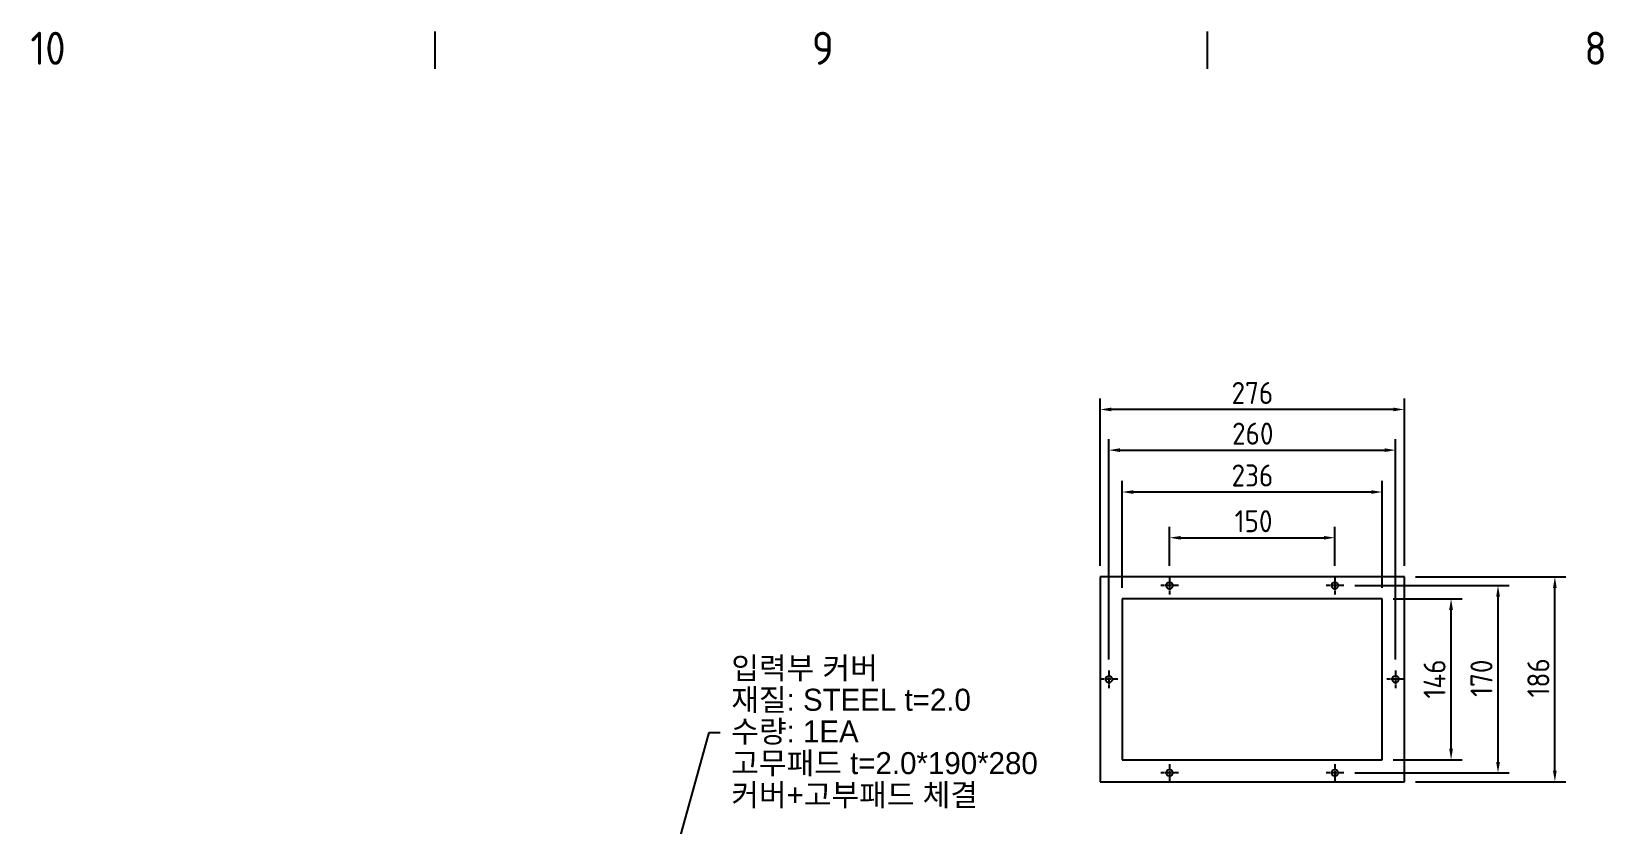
# Model space of a CAD drawing. Header units: millimetres. Extents: x 0 to 8410, y 0 to 5940.
# Drawn here: x 1736 to 3163, y 5054 to 5774 of the extents above; entities that cross this region are included whole.
import ezdxf

# ---------------------------------------------------------------- set-up
doc = ezdxf.new("R2010")
doc.units = ezdxf.units.MM
doc.header["$LTSCALE"] = 10
doc.linetypes.add('CHAIN', pattern=[0.3543, 0.2362, -0.0295, 0.0591, -0.0295])
doc.layers.get('0').update_dxf_attribs({"color": 3, "lineweight": 25})
for name, color, linetype, lineweight in [('경계(ISO)', 7, 'Continuous', 25), ('기호(ISO)', 5, 'Continuous', 25), ('스케치 형상(ISO)', 3, 'Continuous', 25), ('중심 표식(ISO)', 1, 'Continuous', 25), ('치수(ISO)', 2, 'Continuous', 25)]:
    doc.layers.add(name, color=color, linetype=linetype, lineweight=lineweight)
doc.styles.add('대상치수 텍스트_PSTEK_POSCO_01', font='isocp.shx')
doc.styles.add('문자 텍스트_PSTEK_POSCO', font='isocp.shx')
doc.styles.add('치수 텍스트_PSTEK_POSCO', font='isocp.shx')
doc.dimstyles.new('치수_PSTEK_POSCO$7', dxfattribs={"dimscale": 10, "dimtxt": 2, "dimasz": 1, "dimexe": 1, "dimexo": 1, "dimgap": 1, "dimtad": 1, "dimrnd": 1e-08, "dimdsep": 46, "dimtxsty": '치수 텍스트_PSTEK_POSCO', "dimblk": 'Filled-2', "dimcen": 0.09, "dimdle": 10, "dimclrd": 7, "dimclre": 7, "dimclrt": 2, "dimadec": 1, "dimazin": 2, "dimtfac": 1, "dimtmove": 0, "dimatfit": 3, "dimfxl": 0, "dimtolj": 1, "dimlwd": -1, "dimlwe": -1, "dimarcsym": 0})
doc.dimstyles.new('치수_PSTEK_POSCO-01', dxfattribs={"dimscale": 10, "dimtxt": 2, "dimasz": 1, "dimexe": 1, "dimexo": 1, "dimgap": 0.5, "dimtad": 1, "dimrnd": 1e-08, "dimdsep": 46, "dimtxsty": '대상치수 텍스트_PSTEK_POSCO_01', "dimcen": 0.09, "dimdle": 10, "dimclrd": 7, "dimclre": 7, "dimclrt": 2, "dimadec": 1, "dimazin": 2, "dimtfac": 1, "dimtmove": 0, "dimatfit": 3, "dimfxl": 0, "dimtolj": 1, "dimlwd": -1, "dimlwe": -1, "dimarcsym": 0})

# ---------------------------------------------------------------- blocks, each defined once
blk = doc.blocks.new('경계 Default Border')
at = {"layer": '경계(ISO)'}
for p, q in [((210.25, 574), (210.25, 577.4)), ((280.33, 574), (280.33, 577.4))]:
    blk.add_line(p, q, dxfattribs=at)
at = {"layer": '경계(ISO)', "color": 2, "char_height": 3, "attachment_point": 7, "style": '문자 텍스트_PSTEK_POSCO'}
for s, insert in [('10', (173.53, 574.37)), ('9', (244.44, 574.37)), ('8', (314.52, 574.37))]:
    blk.add_mtext(s, dxfattribs=dict(at, insert=insert))
blk = doc.blocks.new('Filled-2')
at = {"color": 0}
for p, q in [((0, 0), (-1, 0.25)), ((-1, 0.25), (-1, -0.25)), ((-1, 0), (0, 0)), ((-1, -0.25), (0, 0))]:
    blk.add_line(p, q, dxfattribs=at)
at = {"color": 0, "flags": 128}
blk.add_lwpolyline([(-1, -0.25), (0, 0)], dxfattribs=at)
at = {"color": 0}
blk.add_solid([(-1, -0.25), (0, 0), (-1, 0.25), (-1, -0.25)], dxfattribs=at)
blk = doc.blocks.new('*D104')
at = {"layer": 'Defpoints', "color": 0}
for p in [(2918.9, 5314.4), (2768.9, 5278.9), (2918.9, 5278.9)]:
    blk.add_point(p, dxfattribs=at)
at = {"layer": '치수(ISO)', "color": 7}
for p, q in [((2768.9, 5288.9), (2768.9, 5324.4)), ((2918.9, 5288.9), (2918.9, 5324.4)), ((2778.9, 5314.4), (2908.9, 5314.4))]:
    blk.add_line(p, q, dxfattribs=at)
for points in [[(2778.9, 5316), (2778.9, 5312.7), (2768.9, 5314.4)], [(2908.9, 5316), (2908.9, 5312.7), (2918.9, 5314.4)]]:
    blk.add_solid(points, dxfattribs=at)
at = {"layer": '치수(ISO)', "color": 2, "insert": (2827.9, 5329.4), "char_height": 20, "attachment_point": 4, "style": '대상치수 텍스트_PSTEK_POSCO_01'}
blk.add_mtext('\\A1;150', dxfattribs=at)
blk = doc.blocks.new('*D105')
at = {"layer": 'Defpoints', "color": 0}
for p in [(2725.9, 5355.9), (2725.9, 5258.9), (2961.9, 5258.9)]:
    blk.add_point(p, dxfattribs=at)
at = {"layer": '치수(ISO)', "color": 7}
for p, q in [((2725.9, 5268.9), (2725.9, 5365.9)), ((2961.9, 5268.9), (2961.9, 5365.9)), ((2951.9, 5355.9), (2735.9, 5355.9))]:
    blk.add_line(p, q, dxfattribs=at)
for points in [[(2735.9, 5357.5), (2735.9, 5354.2), (2725.9, 5355.9)], [(2951.9, 5357.5), (2951.9, 5354.2), (2961.9, 5355.9)]]:
    blk.add_solid(points, dxfattribs=at)
at = {"layer": '치수(ISO)', "color": 2, "insert": (2825.1, 5370.9), "char_height": 20, "attachment_point": 4, "style": '대상치수 텍스트_PSTEK_POSCO_01'}
blk.add_mtext('\\A1;236', dxfattribs=at)
blk = doc.blocks.new('*D106')
at = {"layer": 'Defpoints', "color": 0}
for p in [(2973.9, 5393.9), (2713.9, 5193.9), (2973.9, 5193.9)]:
    blk.add_point(p, dxfattribs=at)
at = {"layer": '치수(ISO)', "color": 7}
for p, q in [((2713.9, 5203.9), (2713.9, 5403.9)), ((2723.9, 5393.9), (2963.9, 5393.9)), ((2973.9, 5203.9), (2973.9, 5403.9))]:
    blk.add_line(p, q, dxfattribs=at)
for points in [[(2723.9, 5395.6), (2723.9, 5392.2), (2713.9, 5393.9)], [(2963.9, 5395.6), (2963.9, 5392.2), (2973.9, 5393.9)]]:
    blk.add_solid(points, dxfattribs=at)
at = {"layer": '치수(ISO)', "color": 2, "insert": (2825.6, 5408.9), "char_height": 20, "attachment_point": 4, "style": '대상치수 텍스트_PSTEK_POSCO_01'}
blk.add_mtext('\\A1;260', dxfattribs=at)
blk = doc.blocks.new('*D107')
at = {"layer": 'Defpoints', "color": 0}
for p in [(2705.9, 5430.8), (2705.9, 5278.9), (2981.9, 5278.9)]:
    blk.add_point(p, dxfattribs=at)
at = {"layer": '치수(ISO)', "color": 7}
for p, q in [((2705.9, 5288.9), (2705.9, 5440.8)), ((2981.9, 5288.9), (2981.9, 5440.8)), ((2971.9, 5430.8), (2715.9, 5430.8))]:
    blk.add_line(p, q, dxfattribs=at)
for points in [[(2715.9, 5432.5), (2715.9, 5429.2), (2705.9, 5430.8)], [(2971.9, 5432.5), (2971.9, 5429.2), (2981.9, 5430.8)]]:
    blk.add_solid(points, dxfattribs=at)
at = {"layer": '치수(ISO)', "color": 2, "insert": (2825.1, 5445.8), "char_height": 20, "attachment_point": 4, "style": '대상치수 텍스트_PSTEK_POSCO_01'}
blk.add_mtext('\\A1;276', dxfattribs=at)
blk = doc.blocks.new('*D108')
at = {"layer": 'Defpoints', "color": 0}
for p in [(2961.9, 5258.9), (3024.3, 5258.9), (2961.9, 5112.9)]:
    blk.add_point(p, dxfattribs=at)
at = {"layer": '치수(ISO)', "color": 7}
for p, q in [((2971.9, 5258.9), (3034.3, 5258.9)), ((3024.3, 5122.9), (3024.3, 5248.9)), ((2971.9, 5112.9), (3034.3, 5112.9))]:
    blk.add_line(p, q, dxfattribs=at)
for points in [[(3022.6, 5248.9), (3026, 5248.9), (3024.3, 5258.9)], [(3022.6, 5122.9), (3026, 5122.9), (3024.3, 5112.9)]]:
    blk.add_solid(points, dxfattribs=at)
at = {"layer": '치수(ISO)', "color": 2, "insert": (3009.3, 5168.4), "char_height": 20, "attachment_point": 4, "rotation": 90, "style": '대상치수 텍스트_PSTEK_POSCO_01'}
blk.add_mtext('\\A1;146', dxfattribs=at)
blk = doc.blocks.new('*D109')
at = {"layer": 'Defpoints', "color": 0}
for p in [(2926.9, 5270.9), (3066.9, 5270.9), (2926.9, 5100.9)]:
    blk.add_point(p, dxfattribs=at)
at = {"layer": '치수(ISO)', "color": 7}
for p, q in [((2936.9, 5270.9), (3076.9, 5270.9)), ((3066.9, 5110.9), (3066.9, 5260.9)), ((2936.9, 5100.9), (3076.9, 5100.9))]:
    blk.add_line(p, q, dxfattribs=at)
for points in [[(3065.2, 5260.9), (3068.6, 5260.9), (3066.9, 5270.9)], [(3065.2, 5110.9), (3068.6, 5110.9), (3066.9, 5100.9)]]:
    blk.add_solid(points, dxfattribs=at)
at = {"layer": '치수(ISO)', "color": 2, "insert": (3051.9, 5169.9), "char_height": 20, "attachment_point": 4, "rotation": 90, "style": '대상치수 텍스트_PSTEK_POSCO_01'}
blk.add_mtext('\\A1;170', dxfattribs=at)
blk = doc.blocks.new('*D110')
at = {"layer": 'Defpoints', "color": 0}
for p in [(2981.9, 5278.9), (3118.5, 5278.9), (2981.9, 5092.9)]:
    blk.add_point(p, dxfattribs=at)
at = {"layer": '치수(ISO)', "color": 7}
for p, q in [((2991.9, 5278.9), (3128.5, 5278.9)), ((3118.5, 5102.9), (3118.5, 5268.9)), ((2991.9, 5092.9), (3128.5, 5092.9))]:
    blk.add_line(p, q, dxfattribs=at)
for points in [[(3116.8, 5268.9), (3120.1, 5268.9), (3118.5, 5278.9)], [(3116.8, 5102.9), (3120.1, 5102.9), (3118.5, 5092.9)]]:
    blk.add_solid(points, dxfattribs=at)
at = {"layer": '치수(ISO)', "color": 2, "insert": (3103.5, 5169.4), "char_height": 20, "attachment_point": 4, "rotation": 90, "style": '대상치수 텍스트_PSTEK_POSCO_01'}
blk.add_mtext('\\A1;186', dxfattribs=at)

msp = doc.modelspace()

# ---------------------------------------------------------------- linework, layer by layer
at = {"layer": '스케치 형상(ISO)'}
for p, q in [((2705.8995, 5278.8857), (2705.8995, 5092.8857)), ((2981.8995, 5278.8857), (2705.8995, 5278.8857)), ((2981.8995, 5092.8857), (2981.8995, 5278.8857)), ((2725.8995, 5258.8857), (2725.8995, 5112.8857)), ((2961.8995, 5258.8857), (2725.8995, 5258.8857)), ((2961.8995, 5112.8857), (2961.8995, 5258.8857)), ((2725.8995, 5112.8857), (2961.8995, 5112.8857)), ((2705.8995, 5092.8857), (2981.8995, 5092.8857))]:
    msp.add_line(p, q, dxfattribs=at)
for centre in [(2768.8995, 5270.8857), (2918.8995, 5270.8857), (2713.8995, 5185.8857), (2973.8995, 5185.8857), (2768.8995, 5100.8857), (2918.8995, 5100.8857)]:
    msp.add_circle(centre, 3, dxfattribs=at)
at = {"layer": '중심 표식(ISO)', "linetype": 'CHAIN', "ltscale": 1.777832}
for p, q in [((2768.8995, 5278.8857), (2768.8995, 5262.8857)), ((2918.8995, 5278.8857), (2918.8995, 5262.8857)), ((2776.8995, 5270.8857), (2760.8995, 5270.8857)), ((2926.8995, 5270.8857), (2910.8995, 5270.8857)), ((2713.8995, 5193.8857), (2713.8995, 5177.8857)), ((2973.8995, 5193.8857), (2973.8995, 5177.8857)), ((2721.8995, 5185.8857), (2705.8995, 5185.8857)), ((2981.8995, 5185.8857), (2965.8995, 5185.8857)), ((2768.8995, 5108.8857), (2768.8995, 5092.8857)), ((2918.8995, 5108.8857), (2918.8995, 5092.8857)), ((2776.8995, 5100.8857), (2760.8995, 5100.8857)), ((2926.8995, 5100.8857), (2910.8995, 5100.8857))]:
    msp.add_line(p, q, dxfattribs=at)

# ---------------------------------------------------------------- block references
at = {"xscale": 10, "yscale": 10, "zscale": 10}
msp.add_blockref('경계 Default Border', (0, 0), dxfattribs=at)

# ---------------------------------------------------------------- texts
at = {"layer": '기호(ISO)', "color": 2, "insert": (2371.1977, 5137.4666), "char_height": 20, "width": 297.483778, "attachment_point": 4, "line_spacing_factor": 0.86273, "style": '치수 텍스트_PSTEK_POSCO'}
msp.add_mtext('{\\fSystem|b0|i0;\\H20.0000;입력부 커버\\P재질: STEEL t=2.0\\P수량: 1EA\\P고무패드 t=2.0*190*280\\P커버+고부패드 체결}', dxfattribs=at)

# ---------------------------------------------------------------- dimensions: what is measured, and where the dimension line sits
at = {"layer": '치수(ISO)', "color": 7}
for base, p1, p2, angle, picture, middle in [((2705.8995, 5430.8329), (2981.8995, 5278.8857), (2705.8995, 5278.8857), 180, '*D107', (2843.8995, 5430.8329)), ((2973.8995, 5393.8857), (2713.8995, 5193.8857), (2973.8995, 5193.8857), 180, '*D106', (2843.8995, 5393.8857)), ((2725.8995, 5355.8624), (2961.8995, 5258.8857), (2725.8995, 5258.8857), 180, '*D105', (2843.8995, 5355.8624)), ((2918.8995, 5314.3608), (2768.8995, 5278.8857), (2918.8995, 5278.8857), 180, '*D104', (2843.8995, 5314.3608)), ((3118.4546, 5278.8857), (2981.8995, 5092.8857), (2981.8995, 5278.8857), 90, '*D110', (3118.4546, 5185.8857)), ((3066.8995, 5270.8857), (2926.8995, 5100.8857), (2926.8995, 5270.8857), 90, '*D109', (3066.8995, 5185.8857)), ((3024.2951, 5258.8857), (2961.8995, 5112.8857), (2961.8995, 5258.8857), 90, '*D108', (3024.2951, 5185.8857))]:
    dim = msp.add_linear_dim(base=base, p1=p1, p2=p2, angle=angle, dimstyle='치수_PSTEK_POSCO-01', override={"dimdec": 2, "dimtp": 0, "dimtm": 0, "dimtdec": 2, "dimtofl": 0, "dimatfit": 1}, dxfattribs=at)
    dim.commit()
    dim.dimension.update_dxf_attribs({"geometry": picture, "text_midpoint": middle, "dimtype": 160})

# ---------------------------------------------------------------- leaders
at = {"layer": '기호(ISO)', "color": 7, "annotation_type": 0, "has_hookline": 1, "hookline_direction": 0, "text_width": 237.4168}
msp.add_leader([(2205.2428, 4614.1572), (2351.1977, 5137.4666), (2361.1977, 5137.4666)], dimstyle='치수_PSTEK_POSCO$7', override={"dimtad": 0}, dxfattribs=at)

doc.saveas('drawing.dxf')
